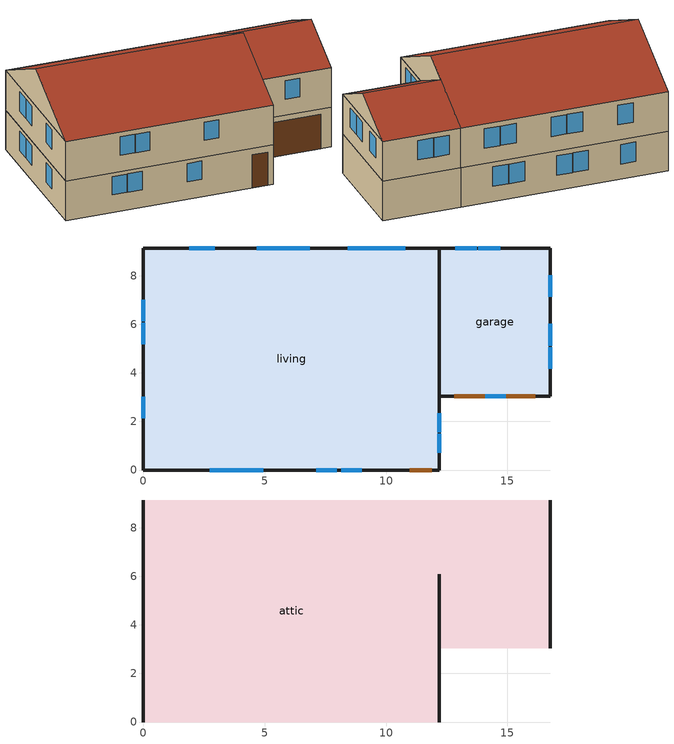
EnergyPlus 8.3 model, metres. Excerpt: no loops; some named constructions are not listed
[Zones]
garage
 floor ground (GrndUninsUnfinGrgFloor): 16.76,9.14 16.76,3.05 12.19,3.05 12.19,9.14 z0
 wall outside (ExtUninsUnfinWall): 16.76,3.05 16.76,9.14 12.19,9.14 12.19,3.05 16.76,3.05 z0:2.44
 door (GarageDoors): 12.8,3.05 16.15,3.05 z0:2.13
living
 floor to garage (UnfinInsFinFloor): 16.76,9.14 16.76,3.05 12.19,3.05 12.19,9.14 z2.44
 floor adiabatic (FinUninsFinFloor): 12.19,9.14 12.19,0 0,0 0,9.14 z2.44
 floor ground (Slab): 12.19,9.14 12.19,0 0,0 0,9.14 z0
 wall outside (ExtInsFinWall): 12.19,9.14 0,9.14 0,0 12.19,0 12.19,3.05 16.76,3.05 16.76,9.14 12.19,9.14 z2.44:4.88; 0,9.14 0,0 12.19,0 12.19,3.05 12.19,9.14 0,9.14 z0:2.44
 window (Sub Surface 26-Glass): 10.79,9.14 9.88,9.14 z3.38:4.57
 window (Sub Surface 27-Glass): 9.82,9.14 8.93,9.14 z3.38:4.57
 window (Sub Surface 28-Glass): 6.86,9.14 5.97,9.14 z3.38:4.57
 window (Sub Surface 29-Glass): 5.91,9.14 5.01,9.14 z3.38:4.57
 window (Sub Surface 30-Glass): 2.95,9.14 2.06,9.14 z3.38:4.57
 window (Sub Surface 14-Glass): 0,7.02 0,6.13 z0.93:2.13
 window (Sub Surface 15-Glass): 0,6.07 0,5.19 z0.93:2.13
 window (Sub Surface 16-Glass): 0,3.01 0,2.13 z0.93:2.13
 window (Sub Surface 21-Glass): 16.76,4.16 16.76,5.06 z3.37:4.57
 window (Sub Surface 22-Glass): 16.76,5.12 16.76,6.02 z3.37:4.57
 window (Sub Surface 23-Glass): 16.76,7.13 16.76,8.03 z3.37:4.57
 window (Sub Surface 24-Glass): 14.7,9.14 13.81,9.14 z3.38:4.57
 window (Sub Surface 25-Glass): 13.75,9.14 12.85,9.14 z3.38:4.57
 window (Sub Surface 9-Glass): 14.08,3.05 14.93,3.05 z3.44:4.57
 window (Sub Surface 32-Glass): 2.79,9.14 1.89,9.14 z0.93:2.13
 window (Sub Surface 33-Glass): 5.58,9.14 4.68,9.14 z0.93:2.13
 window (Sub Surface 34-Glass): 6.55,9.14 5.64,9.14 z0.93:2.13
 window (Sub Surface 35-Glass): 9.34,9.14 8.43,9.14 z0.93:2.13
 window (Sub Surface 36-Glass): 10.3,9.14 9.4,9.14 z0.93:2.13
 window (Sub Surface 10-Glass): 12.19,0.71 12.19,1.49 z3.53:4.57
 window (Sub Surface 18-Glass): 12.19,1.55 12.19,2.33 z3.53:4.57
 window (Sub Surface 19-Glass): 12.19,0.71 12.19,1.49 z1.1:2.13
 window (Sub Surface 20-Glass): 12.19,1.55 12.19,2.33 z1.1:2.13
 window (Sub Surface 3-Glass): 2.74,0 3.59,0 z1.08:2.21
 window (Sub Surface 4-Glass): 3.65,0 4.5,0 z1.08:2.21
 window (Sub Surface 5-Glass): 7.13,0 7.98,0 z1.08:2.21
 window (Sub Surface 11-Glass): 0,7.02 0,6.13 z3.37:4.57
 window (Sub Surface 12-Glass): 0,6.07 0,5.19 z3.37:4.57
 window (Sub Surface 13-Glass): 0,3.01 0,2.13 z3.37:4.57
 window (Sub Surface 6-Glass): 3.2,0 4.04,0 z3.44:4.57
 window (Sub Surface 7-Glass): 4.1,0 4.95,0 z3.44:4.57
 window (Sub Surface 8-Glass): 8.15,0 9,0 z3.44:4.57
 door (LivingDoors): 10.97,0 11.89,0 z0:2.03
 ceiling adiabatic (RevFinUninsFinFloor): 12.19,0 12.19,9.14 0,9.14 0,0 z2.44
attic
 floor to living (FinInsUnfinUAFloor): 12.19,9.14 12.19,0 0,0 0,9.14 z4.88; 16.76,9.14 16.76,3.05 12.19,3.05 12.19,9.14 z4.88
 wall outside (ExtUninsUnfinWall): 12.19,4.57,7.16 12.19,0,4.88 12.19,3.05,4.88 12.19,6.1,6.4; 0,4.57,7.16 0,9.14,4.88 0,0,4.88; 16.76,6.1,6.4 16.76,3.05,4.88 16.76,9.14,4.88
 roof outside (UnfinInsExtRoof): 12.19,4.57,7.16 12.19,9.14,4.88 0,9.14,4.88 0,4.57,7.16; 0,4.57,7.16 0,0,4.88 12.19,0,4.88 12.19,4.57,7.16; 16.76,6.1,6.4 16.76,9.14,4.88 12.19,9.14,4.88 12.19,6.1,6.4; 12.19,6.1,6.4 12.19,3.05,4.88 16.76,3.05,4.88 16.76,6.1,6.4
[SizingPeriod:DesignDay] Month=12; Day of Month=21; Day Type=WinterDesignDay; Daily Dry-Bulb Temperature Range {deltaC}=0; Dry-Bulb Temperature Range Modifier Type=DefaultMultipliers; Barometric Pressure {Pa}=81198; Wind Direction {deg}=340; Rain Indicator=No; Snow Indicator=No; Daylight Saving Time Indicator=No; Solar Model Indicator=ASHRAEClearSky; Sky Clearness=0
Name | Maximum Dry-Bulb Temperature {C} | Humidity Condition Type | Wetbulb or DewPoint at Maximum Dry-Bulb {C} | Wind Speed {m/s}
Denver Centennial  Golden   N Ann Htg 99.6% Condns DB | -18.8 | Wetbulb | -18.8 | 3
Denver Centennial  Golden   N Ann Htg Wind 99.6% Condns WS=>MCDB | 3.9 | Wetbulb | 3.9 | 12.2
Denver Centennial  Golden   N Ann Hum_n 99.6% Condns DP=>MCDB | -10.9 | Dewpoint | -21.6 | 3
[Material] Roughness=Rough; Thermal Absorptance=0.9
Name | Thickness {m} | Conductivity {W/m-K} | Density {kg/m3} | Specific Heat {J/kg-K} | Solar Absorptance | Visible Absorptance
AddforCTFCalc; Plywood-3_4in 1 | 0.01905 | 0.11544 | 512.591 | 1214.172 | 0.7 | 0.7
CarpetBareLayer | 0.0127 | 0.0433377 | 54.4628 | 1339.776 | 0.9 | 0.7
FloorMass | 0.015875 | 0.11544 | 544.628 | 1214.172 | 0.6 | 0.7
GypsumBoard-Ceiling | 0.0127 | 0.160266 | 800.923 | 837.36 | 0.3 | 0.1
IntFloorIns | 0.1397 | 1.90462 | 106.355 | 1151.63 | 0.7 | 0.7
[Construction]
RevFinInsUnfinUAFloor: AddforCTFCalc, GypsumBoard-Ceiling
RevUnfinInsFinFloor: CarpetBareLayer, FloorMass, Plywood-3_4in 1, IntFloorIns
[EnergyManagementSystem:OutputVariable]
Zone Natural Ventilation Flow Rate: EMS Variable=NatVentFlow; Type of Data in Variable=Averaged; Update Frequency=ZoneTimestep; EMS Program or Subroutine=NaturalVentilationProgram; Units=m3/s
[EnergyManagementSystem:ProgramCallingManager]
AirflowCalculator: BeginTimestepBeforePredictor; InfiltrationProgram; NaturalVentilationProgram; LocalWindSpeedProgram
[Schedule:Day:Interval]
HW Temp Default: No, 24:00, 43.3333
LightingSummer 2; LightingSummer 3; LightingWeekend6 1: No, 01:00, 0.185156, 02:00, 0.111094, 03:00, 0.0740623, 04:00, 0.0740623, 05:00, 0.0740623, 06:00, 0.0760949, 07:00, 0.103219, 08:00, 0.158378, 09:00, 0.117667, 10:00, 0.068442, 11:00, 0.0588242, 12:00, 0.0584363, 13:00, 0.0584342, 14:00, 0.0584523, 15:00, 0.0586041, 16:00, 0.0596043, 17:00, 0.0646543, 18:00, 0.0840856, 19:00, 0.140565, 20:00, 0.262649, 21:00, 0.452809, 22:00, 0.639682, 23:00, 0.536822, 24:00, 0.37289
LightingWeekday10 1; LightingWeekend10 1: No, 01:00, 0.185156, 02:00, 0.111094, 03:00, 0.0740623, 04:00, 0.0740623, 05:00, 0.0740623, 06:00, 0.0806284, 07:00, 0.168249, 08:00, 0.346433, 09:00, 0.310418, 10:00, 0.151403, 11:00, 0.120334, 12:00, 0.119081, 13:00, 0.119085, 14:00, 0.119305, 15:00, 0.121094, 16:00, 0.131583, 17:00, 0.174606, 18:00, 0.296095, 19:00, 0.524491, 20:00, 0.78632, 21:00, 0.832259, 22:00, 0.711434, 23:00, 0.536822, 24:00, 0.37289
LightingWeekday11 1; LightingWeekend11 1: No, 01:00, 0.185156, 02:00, 0.111094, 03:00, 0.0740623, 04:00, 0.0740623, 05:00, 0.0740623, 06:00, 0.0790735, 07:00, 0.145944, 08:00, 0.281932, 09:00, 0.271726, 10:00, 0.150368, 11:00, 0.126657, 12:00, 0.125701, 13:00, 0.126104, 14:00, 0.130161, 15:00, 0.15155, 16:00, 0.230136, 17:00, 0.420314, 18:00, 0.706329, 19:00, 0.925361, 20:00, 0.897521, 21:00, 0.832259, 22:00, 0.711434, 23:00, 0.536822, 24:00, 0.37289
LightingWeekday12 1; LightingWeekend12 1: No, 01:00, 0.185156, 02:00, 0.111094, 03:00, 0.0740623, 04:00, 0.0740623, 05:00, 0.0740623, 06:00, 0.0807328, 07:00, 0.169747, 08:00, 0.350764, 09:00, 0.347061, 10:00, 0.185518, 11:00, 0.153955, 12:00, 0.152682, 13:00, 0.153041, 14:00, 0.157066, 15:00, 0.18004, 16:00, 0.268197, 17:00, 0.48342, 18:00, 0.795224, 19:00, 1, 20:00, 0.913581, 21:00, 0.832259, 22:00, 0.711434, 23:00, 0.536822, 24:00, 0.37289
LightingWeekday2 1; LightingWeekend2 1: No, 01:00, 0.185156, 02:00, 0.111094, 03:00, 0.0740623, 04:00, 0.0740623, 05:00, 0.0740623, 06:00, 0.0797968, 07:00, 0.15632, 08:00, 0.311936, 09:00, 0.278424, 10:00, 0.139549, 11:00, 0.112415, 12:00, 0.11132, 13:00, 0.111374, 14:00, 0.112192, 15:00, 0.11807, 16:00, 0.147469, 17:00, 0.246348, 18:00, 0.463552, 19:00, 0.753274, 20:00, 0.928954, 21:00, 0.854004, 22:00, 0.711434, 23:00, 0.536822, 24:00, 0.37289
LightingWeekday3 1; LightingWeekend3 1: No, 01:00, 0.185156, 02:00, 0.111094, 03:00, 0.0740623, 04:00, 0.0740623, 05:00, 0.0740623, 06:00, 0.0776289, 07:00, 0.125223, 08:00, 0.22201, 09:00, 0.179119, 10:00, 0.0927444, 11:00, 0.0758683, 12:00, 0.0751875, 13:00, 0.0752131, 14:00, 0.0756206, 15:00, 0.0786331, 16:00, 0.0946594, 17:00, 0.154108, 18:00, 0.304912, 19:00, 0.555638, 20:00, 0.797325, 21:00, 0.832259, 22:00, 0.680986, 23:00, 0.536822, 24:00, 0.37289
LightingWeekday4 1; LightingWeekend4 1: No, 01:00, 0.185156, 02:00, 0.111094, 03:00, 0.0740623, 04:00, 0.0740623, 05:00, 0.0740623, 06:00, 0.0781291, 07:00, 0.132398, 08:00, 0.242758, 09:00, 0.192114, 10:00, 0.0936262, 11:00, 0.0743832, 12:00, 0.073607, 13:00, 0.0736017, 14:00, 0.0736253, 15:00, 0.0738632, 16:00, 0.0756396, 17:00, 0.0852648, 18:00, 0.122824, 19:00, 0.226898, 20:00, 0.42601, 21:00, 0.671722, 22:00, 0.711434, 23:00, 0.536822, 24:00, 0.37289
LightingWeekday5 1; LightingWeekend5 1: No, 01:00, 0.185156, 02:00, 0.111094, 03:00, 0.0740623, 04:00, 0.0740623, 05:00, 0.0740623, 06:00, 0.0765689, 07:00, 0.110018, 08:00, 0.17804, 09:00, 0.133789, 10:00, 0.0730849, 11:00, 0.0612243, 12:00, 0.0607459, 13:00, 0.0607428, 14:00, 0.0607596, 15:00, 0.0609181, 16:00, 0.0620601, 17:00, 0.0682017, 18:00, 0.092704, 19:00, 0.164462, 20:00, 0.315713, 21:00, 0.535628, 22:00, 0.683558, 23:00, 0.536822, 24:00, 0.37289
LightingWeekday7 1; LightingWeekend7 1: No, 01:00, 0.185156, 02:00, 0.111094, 03:00, 0.0740623, 04:00, 0.0740623, 05:00, 0.0740623, 06:00, 0.0765045, 07:00, 0.109094, 08:00, 0.175368, 09:00, 0.131584, 10:00, 0.0724402, 11:00, 0.0608844, 12:00, 0.0604183, 13:00, 0.0604156, 14:00, 0.0604342, 15:00, 0.0605899, 16:00, 0.0616124, 17:00, 0.0667575, 18:00, 0.0864864, 19:00, 0.143624, 20:00, 0.266652, 21:00, 0.457431, 22:00, 0.641874, 23:00, 0.536822, 24:00, 0.37289
LightingWeekday8 1; LightingWeekend8 1: No, 01:00, 0.185156, 02:00, 0.111094, 03:00, 0.0740623, 04:00, 0.0740623, 05:00, 0.0740623, 06:00, 0.0775615, 07:00, 0.124256, 08:00, 0.219213, 09:00, 0.170679, 10:00, 0.0859379, 11:00, 0.0693808, 12:00, 0.0687129, 13:00, 0.0687086, 14:00, 0.0687309, 15:00, 0.0689345, 16:00, 0.0703516, 17:00, 0.0777088, 18:00, 0.106019, 19:00, 0.185848, 20:00, 0.347307, 21:00, 0.570735, 22:00, 0.697656, 23:00, 0.536822, 24:00, 0.37289
LightingWeekday9 1; LightingWeekend9 1: No, 01:00, 0.185156, 02:00, 0.111094, 03:00, 0.0740623, 04:00, 0.0740623, 05:00, 0.0740623, 06:00, 0.0789442, 07:00, 0.144091, 08:00, 0.276572, 09:00, 0.229704, 10:00, 0.111475, 11:00, 0.0883753, 12:00, 0.0874435, 13:00, 0.0874396, 14:00, 0.087502, 15:00, 0.0880555, 16:00, 0.091692, 17:00, 0.108987, 18:00, 0.167947, 19:00, 0.309426, 20:00, 0.539289, 21:00, 0.766508, 22:00, 0.711434, 23:00, 0.536822, 24:00, 0.37289
LightingWeekend1 1; LightingWinter 2; LightingWinter 3: No, 01:00, 0.185156, 02:00, 0.111094, 03:00, 0.0740623, 04:00, 0.0740623, 05:00, 0.0740623, 06:00, 0.0812229, 07:00, 0.176777, 08:00, 0.371094, 09:00, 0.35417, 10:00, 0.180758, 11:00, 0.146876, 12:00, 0.14551, 13:00, 0.145643, 14:00, 0.147465, 15:00, 0.159722, 16:00, 0.215175, 17:00, 0.376947, 18:00, 0.667102, 19:00, 0.943338, 20:00, 0.973952, 21:00, 0.832259, 22:00, 0.711434, 23:00, 0.536822, 24:00, 0.37289
Schedule Day 101: No, 01:00, 0.0930221, 02:00, 0.0422828, 03:00, 0.0253697, 04:00, 0.0422828, 05:00, 0.118392, 06:00, 0.439741, 07:00, 0.997873, 08:00, 0.989417, 09:00, 0.803372, 10:00, 0.625785, 11:00, 0.507393, 12:00, 0.397458, 13:00, 0.287523, 14:00, 0.24524, 15:00, 0.21987, 16:00, 0.211414, 17:00, 0.253697, 18:00, 0.329806, 19:00, 0.355175, 20:00, 0.355175, 21:00, 0.355175, 22:00, 0.346719, 23:00, 0.24524, 24:00, 0.177588
Schedule Day 116: No, 01:00, 0.0767552, 02:00, 0.0383776, 03:00, 0.0383776, 04:00, 0.0383776, 05:00, 0.0767552, 06:00, 0.182293, 07:00, 0.441342, 08:00, 0.556475, 09:00, 0.63323, 10:00, 0.556475, 11:00, 0.441342, 12:00, 0.335804, 13:00, 0.297426, 14:00, 0.220671, 15:00, 0.220671, 16:00, 0.220671, 17:00, 0.374181, 18:00, 0.441342, 19:00, 0.738768, 20:00, 0.959439, 21:00, 0.959439, 22:00, 0.738768, 23:00, 0.63323, 24:00, 0.374181
Schedule Day 118: No, 01:00, 0.0764172, 02:00, 0.0382086, 03:00, 0.0382086, 04:00, 0.0382086, 05:00, 0.0764172, 06:00, 0.181491, 07:00, 0.439399, 08:00, 0.554025, 09:00, 0.630442, 10:00, 0.554025, 11:00, 0.439399, 12:00, 0.334325, 13:00, 0.296117, 14:00, 0.219699, 15:00, 0.219699, 16:00, 0.219699, 17:00, 0.372534, 18:00, 0.439399, 19:00, 0.735515, 20:00, 0.955215, 21:00, 0.955215, 22:00, 0.735515, 23:00, 0.630442, 24:00, 0.372534
Schedule Day 120: No, 01:00, 0.076679, 02:00, 0.0383395, 03:00, 0.0383395, 04:00, 0.0383395, 05:00, 0.076679, 06:00, 0.182113, 07:00, 0.440904, 08:00, 0.555923, 09:00, 0.632602, 10:00, 0.555923, 11:00, 0.440904, 12:00, 0.335471, 13:00, 0.297131, 14:00, 0.220452, 15:00, 0.220452, 16:00, 0.220452, 17:00, 0.37381, 18:00, 0.440904, 19:00, 0.738035, 20:00, 0.958488, 21:00, 0.958488, 22:00, 0.738035, 23:00, 0.632602, 24:00, 0.37381
Schedule Day 122: No, 01:00, 0.0774212, 02:00, 0.0387106, 03:00, 0.0387106, 04:00, 0.0387106, 05:00, 0.0774212, 06:00, 0.183875, 07:00, 0.445172, 08:00, 0.561304, 09:00, 0.638725, 10:00, 0.561304, 11:00, 0.445172, 12:00, 0.338718, 13:00, 0.300007, 14:00, 0.222586, 15:00, 0.222586, 16:00, 0.222586, 17:00, 0.377429, 18:00, 0.445172, 19:00, 0.745179, 20:00, 0.967766, 21:00, 0.967766, 22:00, 0.745179, 23:00, 0.638725, 24:00, 0.377429
Schedule Day 124: No, 01:00, 0.0783499, 02:00, 0.0391749, 03:00, 0.0391749, 04:00, 0.0391749, 05:00, 0.0783499, 06:00, 0.186081, 07:00, 0.450512, 08:00, 0.568037, 09:00, 0.646387, 10:00, 0.568037, 11:00, 0.450512, 12:00, 0.342781, 13:00, 0.303606, 14:00, 0.225256, 15:00, 0.225256, 16:00, 0.225256, 17:00, 0.381956, 18:00, 0.450512, 19:00, 0.754118, 20:00, 0.979374, 21:00, 0.979374, 22:00, 0.754118, 23:00, 0.646387, 24:00, 0.381956
Schedule Day 126: No, 01:00, 0.0791866, 02:00, 0.0395933, 03:00, 0.0395933, 04:00, 0.0395933, 05:00, 0.0791866, 06:00, 0.188068, 07:00, 0.455323, 08:00, 0.574103, 09:00, 0.65329, 10:00, 0.574103, 11:00, 0.455323, 12:00, 0.346442, 13:00, 0.306848, 14:00, 0.227662, 15:00, 0.227662, 16:00, 0.227662, 17:00, 0.386035, 18:00, 0.455323, 19:00, 0.762171, 20:00, 0.989833, 21:00, 0.989833, 22:00, 0.762171, 23:00, 0.65329, 24:00, 0.386035
Schedule Day 127; Schedule Day 152; Schedule Day 177; Schedule Day 217; Schedule Day 218; Schedule Day 77: No, 24:00, 0
Schedule Day 129: No, 01:00, 0.0780592, 02:00, 0.0390296, 03:00, 0.0390296, 04:00, 0.0390296, 05:00, 0.0780592, 06:00, 0.185391, 07:00, 0.44884, 08:00, 0.565929, 09:00, 0.643989, 10:00, 0.565929, 11:00, 0.44884, 12:00, 0.341509, 13:00, 0.302479, 14:00, 0.22442, 15:00, 0.22442, 16:00, 0.22442, 17:00, 0.380539, 18:00, 0.44884, 19:00, 0.75132, 20:00, 0.97574, 21:00, 0.97574, 22:00, 0.75132, 23:00, 0.643989, 24:00, 0.380539
Schedule Day 131: No, 01:00, 0.0751625, 02:00, 0.0375813, 03:00, 0.0375813, 04:00, 0.0375813, 05:00, 0.0751625, 06:00, 0.178511, 07:00, 0.432185, 08:00, 0.544928, 09:00, 0.620091, 10:00, 0.544928, 11:00, 0.432185, 12:00, 0.328836, 13:00, 0.291255, 14:00, 0.216092, 15:00, 0.216092, 16:00, 0.216092, 17:00, 0.366417, 18:00, 0.432185, 19:00, 0.723439, 20:00, 0.939532, 21:00, 0.939532, 22:00, 0.723439, 23:00, 0.620091, 24:00, 0.366417
Schedule Day 133: No, 01:00, 0.0719159, 02:00, 0.035958, 03:00, 0.035958, 04:00, 0.035958, 05:00, 0.0719159, 06:00, 0.1708, 07:00, 0.413517, 08:00, 0.521391, 09:00, 0.593307, 10:00, 0.521391, 11:00, 0.413517, 12:00, 0.314632, 13:00, 0.278674, 14:00, 0.206758, 15:00, 0.206758, 16:00, 0.206758, 17:00, 0.35059, 18:00, 0.413517, 19:00, 0.692191, 20:00, 0.898949, 21:00, 0.898949, 22:00, 0.692191, 23:00, 0.593307, 24:00, 0.35059
Schedule Day 135: No, 01:00, 0.0691894, 02:00, 0.0345947, 03:00, 0.0345947, 04:00, 0.0345947, 05:00, 0.0691894, 06:00, 0.164325, 07:00, 0.397839, 08:00, 0.501623, 09:00, 0.570813, 10:00, 0.501623, 11:00, 0.397839, 12:00, 0.302704, 13:00, 0.268109, 14:00, 0.19892, 15:00, 0.19892, 16:00, 0.19892, 17:00, 0.337298, 18:00, 0.397839, 19:00, 0.665948, 20:00, 0.864868, 21:00, 0.864868, 22:00, 0.665948, 23:00, 0.570813, 24:00, 0.337298
Schedule Day 137: No, 01:00, 0.0677135, 02:00, 0.0338567, 03:00, 0.0338567, 04:00, 0.0338567, 05:00, 0.0677135, 06:00, 0.160819, 07:00, 0.389352, 08:00, 0.490923, 09:00, 0.558636, 10:00, 0.490923, 11:00, 0.389352, 12:00, 0.296246, 13:00, 0.26239, 14:00, 0.194676, 15:00, 0.194676, 16:00, 0.194676, 17:00, 0.330103, 18:00, 0.389352, 19:00, 0.651742, 20:00, 0.846418, 21:00, 0.846418, 22:00, 0.651742, 23:00, 0.558636, 24:00, 0.330103
Schedule Day 139: No, 01:00, 0.0678836, 02:00, 0.0339418, 03:00, 0.0339418, 04:00, 0.0339418, 05:00, 0.0678836, 06:00, 0.161224, 07:00, 0.390331, 08:00, 0.492156, 09:00, 0.56004, 10:00, 0.492156, 11:00, 0.390331, 12:00, 0.296991, 13:00, 0.263049, 14:00, 0.195165, 15:00, 0.195165, 16:00, 0.195165, 17:00, 0.330933, 18:00, 0.390331, 19:00, 0.65338, 20:00, 0.848545, 21:00, 0.848545, 22:00, 0.65338, 23:00, 0.56004, 24:00, 0.330933
Schedule Day 141: No, 01:00, 0.0696543, 02:00, 0.0348271, 03:00, 0.0348271, 04:00, 0.0348271, 05:00, 0.0696543, 06:00, 0.165429, 07:00, 0.400512, 08:00, 0.504993, 09:00, 0.574648, 10:00, 0.504993, 11:00, 0.400512, 12:00, 0.304737, 13:00, 0.26991, 14:00, 0.200256, 15:00, 0.200256, 16:00, 0.200256, 17:00, 0.339564, 18:00, 0.400512, 19:00, 0.670422, 20:00, 0.870678, 21:00, 0.870678, 22:00, 0.670422, 23:00, 0.574648, 24:00, 0.339564
Schedule Day 143: No, 01:00, 0.0725509, 02:00, 0.0362755, 03:00, 0.0362755, 04:00, 0.0362755, 05:00, 0.0725509, 06:00, 0.172308, 07:00, 0.417168, 08:00, 0.525994, 09:00, 0.598545, 10:00, 0.525994, 11:00, 0.417168, 12:00, 0.31741, 13:00, 0.281135, 14:00, 0.208584, 15:00, 0.208584, 16:00, 0.208584, 17:00, 0.353686, 18:00, 0.417168, 19:00, 0.698303, 20:00, 0.906887, 21:00, 0.906887, 22:00, 0.698303, 23:00, 0.598545, 24:00, 0.353686
Schedule Day 145: No, 01:00, 0.0757975, 02:00, 0.0378988, 03:00, 0.0378988, 04:00, 0.0378988, 05:00, 0.0757975, 06:00, 0.180019, 07:00, 0.435836, 08:00, 0.549532, 09:00, 0.62533, 10:00, 0.549532, 11:00, 0.435836, 12:00, 0.331614, 13:00, 0.293715, 14:00, 0.217918, 15:00, 0.217918, 16:00, 0.217918, 17:00, 0.369513, 18:00, 0.435836, 19:00, 0.729551, 20:00, 0.947469, 21:00, 0.947469, 22:00, 0.729551, 23:00, 0.62533, 24:00, 0.369513
Schedule Day 147: No, 01:00, 0.0785241, 02:00, 0.039262, 03:00, 0.039262, 04:00, 0.039262, 05:00, 0.0785241, 06:00, 0.186495, 07:00, 0.451513, 08:00, 0.569299, 09:00, 0.647824, 10:00, 0.569299, 11:00, 0.451513, 12:00, 0.343543, 13:00, 0.304281, 14:00, 0.225757, 15:00, 0.225757, 16:00, 0.225757, 17:00, 0.382805, 18:00, 0.451513, 19:00, 0.755794, 20:00, 0.981551, 21:00, 0.981551, 22:00, 0.755794, 23:00, 0.647824, 24:00, 0.382805
Schedule Day 149: No, 01:00, 0.08, 02:00, 0.04, 03:00, 0.04, 04:00, 0.04, 05:00, 0.08, 06:00, 0.19, 07:00, 0.46, 08:00, 0.58, 09:00, 0.66, 10:00, 0.58, 11:00, 0.46, 12:00, 0.35, 13:00, 0.31, 14:00, 0.23, 15:00, 0.23, 16:00, 0.23, 17:00, 0.39, 18:00, 0.46, 19:00, 0.77, 20:00, 1, 21:00, 1, 22:00, 0.77, 23:00, 0.66, 24:00, 0.39
Schedule Day 151: No, 01:00, 0.0798299, 02:00, 0.0399149, 03:00, 0.0399149, 04:00, 0.0399149, 05:00, 0.0798299, 06:00, 0.189596, 07:00, 0.459022, 08:00, 0.578766, 09:00, 0.658596, 10:00, 0.578766, 11:00, 0.459022, 12:00, 0.349256, 13:00, 0.309341, 14:00, 0.229511, 15:00, 0.229511, 16:00, 0.229511, 17:00, 0.389171, 18:00, 0.459022, 19:00, 0.768362, 20:00, 0.997873, 21:00, 0.997873, 22:00, 0.768362, 23:00, 0.658596, 24:00, 0.389171
Schedule Day 154: No, 01:00, 0.18637, 02:00, 0.0931849, 03:00, 0.0665607, 04:00, 0.0665607, 05:00, 0.0931849, 06:00, 0.239618, 07:00, 0.55911, 08:00, 0.825352, 09:00, 0.878601, 10:00, 0.825352, 11:00, 0.718855, 12:00, 0.665607, 13:00, 0.652294, 14:00, 0.599046, 15:00, 0.545797, 16:00, 0.572422, 17:00, 0.638982, 18:00, 0.865289, 19:00, 0.99841, 20:00, 0.918537, 21:00, 0.758792, 22:00, 0.638982, 23:00, 0.532485, 24:00, 0.359428
Schedule Day 156: No, 01:00, 0.186667, 02:00, 0.0933333, 03:00, 0.0666667, 04:00, 0.0666667, 05:00, 0.0933333, 06:00, 0.24, 07:00, 0.56, 08:00, 0.826667, 09:00, 0.88, 10:00, 0.826667, 11:00, 0.72, 12:00, 0.666667, 13:00, 0.653333, 14:00, 0.6, 15:00, 0.546667, 16:00, 0.573333, 17:00, 0.64, 18:00, 0.866667, 19:00, 1, 20:00, 0.92, 21:00, 0.76, 22:00, 0.64, 23:00, 0.533333, 24:00, 0.36
Schedule Day 158: No, 01:00, 0.186347, 02:00, 0.0931733, 03:00, 0.0665523, 04:00, 0.0665523, 05:00, 0.0931733, 06:00, 0.239588, 07:00, 0.55904, 08:00, 0.825249, 09:00, 0.878491, 10:00, 0.825249, 11:00, 0.718765, 12:00, 0.665523, 13:00, 0.652213, 14:00, 0.598971, 15:00, 0.545729, 16:00, 0.57235, 17:00, 0.638903, 18:00, 0.865181, 19:00, 0.998285, 20:00, 0.918422, 21:00, 0.758697, 22:00, 0.638903, 23:00, 0.532419, 24:00, 0.359383
Schedule Day 160: No, 01:00, 0.185439, 02:00, 0.0927196, 03:00, 0.0662283, 04:00, 0.0662283, 05:00, 0.0927196, 06:00, 0.238422, 07:00, 0.556318, 08:00, 0.821231, 09:00, 0.874214, 10:00, 0.821231, 11:00, 0.715266, 12:00, 0.662283, 13:00, 0.649037, 14:00, 0.596055, 15:00, 0.543072, 16:00, 0.569563, 17:00, 0.635792, 18:00, 0.860968, 19:00, 0.993425, 20:00, 0.913951, 21:00, 0.755003, 22:00, 0.635792, 23:00, 0.529826, 24:00, 0.357633
Schedule Day 162: No, 01:00, 0.184059, 02:00, 0.0920296, 03:00, 0.0657354, 04:00, 0.0657354, 05:00, 0.0920296, 06:00, 0.236648, 07:00, 0.552178, 08:00, 0.81512, 09:00, 0.867708, 10:00, 0.81512, 11:00, 0.709943, 12:00, 0.657354, 13:00, 0.644207, 14:00, 0.591619, 15:00, 0.539031, 16:00, 0.565325, 17:00, 0.63106, 18:00, 0.854561, 19:00, 0.986032, 20:00, 0.907149, 21:00, 0.749384, 22:00, 0.63106, 23:00, 0.525884, 24:00, 0.354971
Schedule Day 164: No, 01:00, 0.182473, 02:00, 0.0912364, 03:00, 0.0651688, 04:00, 0.0651688, 05:00, 0.0912364, 06:00, 0.234608, 07:00, 0.547418, 08:00, 0.808093, 09:00, 0.860229, 10:00, 0.808093, 11:00, 0.703823, 12:00, 0.651688, 13:00, 0.638655, 14:00, 0.586519, 15:00, 0.534384, 16:00, 0.560452, 17:00, 0.625621, 18:00, 0.847195, 19:00, 0.977532, 20:00, 0.89933, 21:00, 0.742925, 22:00, 0.625621, 23:00, 0.521351, 24:00, 0.351912
Schedule Day 166: No, 01:00, 0.181134, 02:00, 0.0905669, 03:00, 0.0646907, 04:00, 0.0646907, 05:00, 0.0905669, 06:00, 0.232886, 07:00, 0.543402, 08:00, 0.802164, 09:00, 0.853917, 10:00, 0.802164, 11:00, 0.698659, 12:00, 0.646907, 13:00, 0.633969, 14:00, 0.582216, 15:00, 0.530463, 16:00, 0.55634, 17:00, 0.62103, 18:00, 0.840979, 19:00, 0.97036, 20:00, 0.892731, 21:00, 0.737474, 22:00, 0.62103, 23:00, 0.517525, 24:00, 0.34933
Schedule Day 168: No, 01:00, 0.180558, 02:00, 0.0902788, 03:00, 0.0644849, 04:00, 0.0644849, 05:00, 0.0902788, 06:00, 0.232145, 07:00, 0.541673, 08:00, 0.799612, 09:00, 0.8512, 10:00, 0.799612, 11:00, 0.696436, 12:00, 0.644849, 13:00, 0.631952, 14:00, 0.580364, 15:00, 0.528776, 16:00, 0.55457, 17:00, 0.619055, 18:00, 0.838303, 19:00, 0.967273, 20:00, 0.889891, 21:00, 0.735127, 22:00, 0.619055, 23:00, 0.515879, 24:00, 0.348218
Schedule Day 170: No, 01:00, 0.181004, 02:00, 0.090502, 03:00, 0.0646443, 04:00, 0.0646443, 05:00, 0.090502, 06:00, 0.232719, 07:00, 0.543012, 08:00, 0.801589, 09:00, 0.853305, 10:00, 0.801589, 11:00, 0.698158, 12:00, 0.646443, 13:00, 0.633514, 14:00, 0.581799, 15:00, 0.530083, 16:00, 0.555941, 17:00, 0.620585, 18:00, 0.840376, 19:00, 0.969664, 20:00, 0.892091, 21:00, 0.736945, 22:00, 0.620585, 23:00, 0.517154, 24:00, 0.349079
Schedule Day 172: No, 01:00, 0.18227, 02:00, 0.0911348, 03:00, 0.0650963, 04:00, 0.0650963, 05:00, 0.0911348, 06:00, 0.234347, 07:00, 0.546809, 08:00, 0.807194, 09:00, 0.859271, 10:00, 0.807194, 11:00, 0.70304, 12:00, 0.650963, 13:00, 0.637944, 14:00, 0.585867, 15:00, 0.53379, 16:00, 0.559828, 17:00, 0.624924, 18:00, 0.846252, 19:00, 0.976444, 20:00, 0.898329, 21:00, 0.742098, 22:00, 0.624924, 23:00, 0.52077, 24:00, 0.35152
Schedule Day 174: No, 01:00, 0.183853, 02:00, 0.0919265, 03:00, 0.0656618, 04:00, 0.0656618, 05:00, 0.0919265, 06:00, 0.236383, 07:00, 0.551559, 08:00, 0.814206, 09:00, 0.866736, 10:00, 0.814206, 11:00, 0.709148, 12:00, 0.656618, 13:00, 0.643486, 14:00, 0.590956, 15:00, 0.538427, 16:00, 0.564692, 17:00, 0.630353, 18:00, 0.853604, 19:00, 0.984927, 20:00, 0.906133, 21:00, 0.748545, 22:00, 0.630353, 23:00, 0.525294, 24:00, 0.354574
Schedule Day 176: No, 01:00, 0.18528, 02:00, 0.0926399, 03:00, 0.0661714, 04:00, 0.0661714, 05:00, 0.0926399, 06:00, 0.238217, 07:00, 0.555839, 08:00, 0.820525, 09:00, 0.873462, 10:00, 0.820525, 11:00, 0.714651, 12:00, 0.661714, 13:00, 0.648479, 14:00, 0.595542, 15:00, 0.542605, 16:00, 0.569074, 17:00, 0.635245, 18:00, 0.860228, 19:00, 0.99257, 20:00, 0.913165, 21:00, 0.754353, 22:00, 0.635245, 23:00, 0.529371, 24:00, 0.357325
Schedule Day 179: No, 01:00, 0.182138, 02:00, 0.0910691, 03:00, 0.0650493, 04:00, 0.0650493, 05:00, 0.0910691, 06:00, 0.234178, 07:00, 0.546415, 08:00, 0.806612, 09:00, 0.858651, 10:00, 0.806612, 11:00, 0.702533, 12:00, 0.650493, 13:00, 0.637484, 14:00, 0.585444, 15:00, 0.559424, 16:00, 0.533405, 17:00, 0.624474, 18:00, 0.845641, 19:00, 0.97574, 20:00, 0.897681, 21:00, 0.741563, 22:00, 0.624474, 23:00, 0.520395, 24:00, 0.351266
Schedule Day 181: No, 01:00, 0.175379, 02:00, 0.0876896, 03:00, 0.0626354, 04:00, 0.0626354, 05:00, 0.0876896, 06:00, 0.225488, 07:00, 0.526138, 08:00, 0.776679, 09:00, 0.826788, 10:00, 0.776679, 11:00, 0.676463, 12:00, 0.626354, 13:00, 0.613827, 14:00, 0.563719, 15:00, 0.538665, 16:00, 0.513611, 17:00, 0.6013, 18:00, 0.814261, 19:00, 0.939532, 20:00, 0.864369, 21:00, 0.714044, 22:00, 0.6013, 23:00, 0.501083, 24:00, 0.338231
Schedule Day 183: No, 01:00, 0.167804, 02:00, 0.0839019, 03:00, 0.05993, 04:00, 0.05993, 05:00, 0.0839019, 06:00, 0.215748, 07:00, 0.503412, 08:00, 0.743131, 09:00, 0.791075, 10:00, 0.743131, 11:00, 0.647244, 12:00, 0.5993, 13:00, 0.587314, 14:00, 0.53937, 15:00, 0.515398, 16:00, 0.491426, 17:00, 0.575328, 18:00, 0.779089, 19:00, 0.898949, 20:00, 0.827033, 21:00, 0.683202, 22:00, 0.575328, 23:00, 0.47944, 24:00, 0.323622
Schedule Day 185: No, 01:00, 0.161442, 02:00, 0.080721, 03:00, 0.0576578, 04:00, 0.0576578, 05:00, 0.080721, 06:00, 0.207568, 07:00, 0.484326, 08:00, 0.714957, 09:00, 0.761083, 10:00, 0.714957, 11:00, 0.622705, 12:00, 0.576578, 13:00, 0.565047, 14:00, 0.518921, 15:00, 0.495857, 16:00, 0.472794, 17:00, 0.553515, 18:00, 0.749552, 19:00, 0.864868, 20:00, 0.795678, 21:00, 0.657299, 22:00, 0.553515, 23:00, 0.461263, 24:00, 0.311352
Schedule Day 187: No, 01:00, 0.157998, 02:00, 0.078999, 03:00, 0.0564279, 04:00, 0.0564279, 05:00, 0.078999, 06:00, 0.20314, 07:00, 0.473994, 08:00, 0.699706, 09:00, 0.744848, 10:00, 0.699706, 11:00, 0.609421, 12:00, 0.564279, 13:00, 0.552993, 14:00, 0.507851, 15:00, 0.48528, 16:00, 0.462709, 17:00, 0.541708, 18:00, 0.733563, 19:00, 0.846418, 20:00, 0.778705, 21:00, 0.643278, 22:00, 0.541708, 23:00, 0.451423, 24:00, 0.304711
Schedule Day 189: No, 01:00, 0.158395, 02:00, 0.0791975, 03:00, 0.0565697, 04:00, 0.0565697, 05:00, 0.0791975, 06:00, 0.203651, 07:00, 0.475185, 08:00, 0.701464, 09:00, 0.74672, 10:00, 0.701464, 11:00, 0.610953, 12:00, 0.565697, 13:00, 0.554383, 14:00, 0.509127, 15:00, 0.486499, 16:00, 0.463871, 17:00, 0.543069, 18:00, 0.735406, 19:00, 0.848545, 20:00, 0.780662, 21:00, 0.644894, 22:00, 0.543069, 23:00, 0.452557, 24:00, 0.305476
Schedule Day 191: No, 01:00, 0.162527, 02:00, 0.0812633, 03:00, 0.0580452, 04:00, 0.0580452, 05:00, 0.0812633, 06:00, 0.208963, 07:00, 0.48758, 08:00, 0.719761, 09:00, 0.766197, 10:00, 0.719761, 11:00, 0.626888, 12:00, 0.580452, 13:00, 0.568843, 14:00, 0.522407, 15:00, 0.499189, 16:00, 0.475971, 17:00, 0.557234, 18:00, 0.754588, 19:00, 0.870678, 20:00, 0.801024, 21:00, 0.661715, 22:00, 0.557234, 23:00, 0.464362, 24:00, 0.313444
Schedule Day 193: No, 01:00, 0.169286, 02:00, 0.0846428, 03:00, 0.0604591, 04:00, 0.0604591, 05:00, 0.0846428, 06:00, 0.217653, 07:00, 0.507857, 08:00, 0.749693, 09:00, 0.79806, 10:00, 0.749693, 11:00, 0.652958, 12:00, 0.604591, 13:00, 0.592499, 14:00, 0.544132, 15:00, 0.519948, 16:00, 0.495765, 17:00, 0.580408, 18:00, 0.785969, 19:00, 0.906887, 20:00, 0.834336, 21:00, 0.689234, 22:00, 0.580408, 23:00, 0.483673, 24:00, 0.326479
Schedule Day 195: No, 01:00, 0.176861, 02:00, 0.0884304, 03:00, 0.0631646, 04:00, 0.0631646, 05:00, 0.0884304, 06:00, 0.227393, 07:00, 0.530583, 08:00, 0.783241, 09:00, 0.833773, 10:00, 0.783241, 11:00, 0.682178, 12:00, 0.631646, 13:00, 0.619013, 14:00, 0.568481, 15:00, 0.543216, 16:00, 0.51795, 17:00, 0.60638, 18:00, 0.82114, 19:00, 0.947469, 20:00, 0.871671, 21:00, 0.720076, 22:00, 0.60638, 23:00, 0.505317, 24:00, 0.341089
Schedule Day 197: No, 01:00, 0.183223, 02:00, 0.0916114, 03:00, 0.0654367, 04:00, 0.0654367, 05:00, 0.0916114, 06:00, 0.235572, 07:00, 0.549668, 08:00, 0.811415, 09:00, 0.863765, 10:00, 0.811415, 11:00, 0.706717, 12:00, 0.654367, 13:00, 0.64128, 14:00, 0.58893, 15:00, 0.562756, 16:00, 0.536581, 17:00, 0.628192, 18:00, 0.850677, 19:00, 0.981551, 20:00, 0.903027, 21:00, 0.745979, 22:00, 0.628192, 23:00, 0.523494, 24:00, 0.353358
Schedule Day 199: No, 01:00, 0.186667, 02:00, 0.0933333, 03:00, 0.0666667, 04:00, 0.0666667, 05:00, 0.0933333, 06:00, 0.24, 07:00, 0.56, 08:00, 0.826667, 09:00, 0.88, 10:00, 0.826667, 11:00, 0.72, 12:00, 0.666667, 13:00, 0.653333, 14:00, 0.6, 15:00, 0.573333, 16:00, 0.546667, 17:00, 0.64, 18:00, 0.866667, 19:00, 1, 20:00, 0.92, 21:00, 0.76, 22:00, 0.64, 23:00, 0.533333, 24:00, 0.36
Schedule Day 201: No, 01:00, 0.18627, 02:00, 0.0931348, 03:00, 0.0665249, 04:00, 0.0665249, 05:00, 0.0931348, 06:00, 0.23949, 07:00, 0.558809, 08:00, 0.824908, 09:00, 0.878128, 10:00, 0.824908, 11:00, 0.718469, 12:00, 0.665249, 13:00, 0.651944, 14:00, 0.598724, 15:00, 0.572114, 16:00, 0.545504, 17:00, 0.638639, 18:00, 0.864823, 19:00, 0.997873, 20:00, 0.918043, 21:00, 0.758384, 22:00, 0.638639, 23:00, 0.532199, 24:00, 0.359234
Schedule Day 79: No, 01:00, 0.0909588, 02:00, 0.0413449, 03:00, 0.024807, 04:00, 0.0413449, 05:00, 0.115766, 06:00, 0.429987, 07:00, 0.97574, 08:00, 0.967471, 09:00, 0.785554, 10:00, 0.611905, 11:00, 0.496139, 12:00, 0.388642, 13:00, 0.281145, 14:00, 0.239801, 15:00, 0.214994, 16:00, 0.206725, 17:00, 0.24807, 18:00, 0.32249, 19:00, 0.347297, 20:00, 0.347297, 21:00, 0.347297, 22:00, 0.339028, 23:00, 0.239801, 24:00, 0.173649
Schedule Day 81: No, 01:00, 0.0875835, 02:00, 0.0398107, 03:00, 0.0238864, 04:00, 0.0398107, 05:00, 0.11147, 06:00, 0.414031, 07:00, 0.939532, 08:00, 0.931569, 09:00, 0.756403, 10:00, 0.589198, 11:00, 0.477728, 12:00, 0.37422, 13:00, 0.270712, 14:00, 0.230902, 15:00, 0.207015, 16:00, 0.199053, 17:00, 0.238864, 18:00, 0.310523, 19:00, 0.33441, 20:00, 0.33441, 21:00, 0.33441, 22:00, 0.326447, 23:00, 0.230902, 24:00, 0.167205
Schedule Day 83: No, 01:00, 0.0838004, 02:00, 0.0380911, 03:00, 0.0228546, 04:00, 0.0380911, 05:00, 0.106655, 06:00, 0.396147, 07:00, 0.898949, 08:00, 0.891331, 09:00, 0.72373, 10:00, 0.563748, 11:00, 0.457093, 12:00, 0.358056, 13:00, 0.259019, 14:00, 0.220928, 15:00, 0.198074, 16:00, 0.190455, 17:00, 0.228546, 18:00, 0.29711, 19:00, 0.319965, 20:00, 0.319965, 21:00, 0.319965, 22:00, 0.312347, 23:00, 0.220928, 24:00, 0.159983
Schedule Day 85: No, 01:00, 0.0806232, 02:00, 0.0366469, 03:00, 0.0219882, 04:00, 0.0366469, 05:00, 0.102611, 06:00, 0.381128, 07:00, 0.864868, 08:00, 0.857538, 09:00, 0.696292, 10:00, 0.542375, 11:00, 0.439763, 12:00, 0.344481, 13:00, 0.249199, 14:00, 0.212552, 15:00, 0.190564, 16:00, 0.183235, 17:00, 0.219882, 18:00, 0.285846, 19:00, 0.307834, 20:00, 0.307834, 21:00, 0.307834, 22:00, 0.300505, 23:00, 0.212552, 24:00, 0.153917
Schedule Day 87: No, 01:00, 0.0789034, 02:00, 0.0358652, 03:00, 0.0215191, 04:00, 0.0358652, 05:00, 0.100423, 06:00, 0.372998, 07:00, 0.846418, 08:00, 0.839245, 09:00, 0.681438, 10:00, 0.530805, 11:00, 0.430382, 12:00, 0.337133, 13:00, 0.243883, 14:00, 0.208018, 15:00, 0.186499, 16:00, 0.179326, 17:00, 0.215191, 18:00, 0.279748, 19:00, 0.301268, 20:00, 0.301268, 21:00, 0.301268, 22:00, 0.294095, 23:00, 0.208018, 24:00, 0.150634
Schedule Day 89: No, 01:00, 0.0791017, 02:00, 0.0359553, 03:00, 0.0215732, 04:00, 0.0359553, 05:00, 0.100675, 06:00, 0.373935, 07:00, 0.848545, 08:00, 0.841354, 09:00, 0.683151, 10:00, 0.532138, 11:00, 0.431464, 12:00, 0.33798, 13:00, 0.244496, 14:00, 0.208541, 15:00, 0.186968, 16:00, 0.179777, 17:00, 0.215732, 18:00, 0.280451, 19:00, 0.302025, 20:00, 0.302025, 21:00, 0.302025, 22:00, 0.294833, 23:00, 0.208541, 24:00, 0.151012
Schedule Day 91: No, 01:00, 0.0811649, 02:00, 0.0368931, 03:00, 0.0221359, 04:00, 0.0368931, 05:00, 0.103301, 06:00, 0.383689, 07:00, 0.870678, 08:00, 0.8633, 09:00, 0.70097, 10:00, 0.546018, 11:00, 0.442718, 12:00, 0.346796, 13:00, 0.250873, 14:00, 0.21398, 15:00, 0.191844, 16:00, 0.184466, 17:00, 0.221359, 18:00, 0.287767, 19:00, 0.309902, 20:00, 0.309902, 21:00, 0.309902, 22:00, 0.302524, 23:00, 0.21398, 24:00, 0.154951
Schedule Day 93: No, 01:00, 0.0845403, 02:00, 0.0384274, 03:00, 0.0230564, 04:00, 0.0384274, 05:00, 0.107597, 06:00, 0.399645, 07:00, 0.906887, 08:00, 0.899201, 09:00, 0.730121, 10:00, 0.568726, 11:00, 0.461129, 12:00, 0.361218, 13:00, 0.261306, 14:00, 0.222879, 15:00, 0.199823, 16:00, 0.192137, 17:00, 0.230564, 18:00, 0.299734, 19:00, 0.32279, 20:00, 0.32279, 21:00, 0.32279, 22:00, 0.315105, 23:00, 0.222879, 24:00, 0.161395
Schedule Day 95: No, 01:00, 0.0883234, 02:00, 0.040147, 03:00, 0.0240882, 04:00, 0.040147, 05:00, 0.112412, 06:00, 0.417529, 07:00, 0.947469, 08:00, 0.93944, 09:00, 0.762793, 10:00, 0.594175, 11:00, 0.481764, 12:00, 0.377382, 13:00, 0.273, 14:00, 0.232853, 15:00, 0.208764, 16:00, 0.200735, 17:00, 0.240882, 18:00, 0.313147, 19:00, 0.337235, 20:00, 0.337235, 21:00, 0.337235, 22:00, 0.329205, 23:00, 0.232853, 24:00, 0.168617
Schedule Day 97: No, 01:00, 0.0915005, 02:00, 0.0415911, 03:00, 0.0249547, 04:00, 0.0415911, 05:00, 0.116455, 06:00, 0.432548, 07:00, 0.981551, 08:00, 0.973233, 09:00, 0.790232, 10:00, 0.615549, 11:00, 0.499094, 12:00, 0.390957, 13:00, 0.28282, 14:00, 0.241229, 15:00, 0.216274, 16:00, 0.207956, 17:00, 0.249547, 18:00, 0.324411, 19:00, 0.349366, 20:00, 0.349366, 21:00, 0.349366, 22:00, 0.341047, 23:00, 0.241229, 24:00, 0.174683
Schedule Day 99: No, 01:00, 0.0932203, 02:00, 0.0423729, 03:00, 0.0254237, 04:00, 0.0423729, 05:00, 0.118644, 06:00, 0.440678, 07:00, 1, 08:00, 0.991525, 09:00, 0.805085, 10:00, 0.627119, 11:00, 0.508475, 12:00, 0.398305, 13:00, 0.288136, 14:00, 0.245763, 15:00, 0.220339, 16:00, 0.211864, 17:00, 0.254237, 18:00, 0.330508, 19:00, 0.355932, 20:00, 0.355932, 21:00, 0.355932, 22:00, 0.347458, 23:00, 0.245763, 24:00, 0.177966
WindowShadingSchedule01d; WindowShadingSchedule02d; WindowShadingSchedule03d; WindowShadingSchedule04d; WindowShadingSchedule05d; WindowShadingSchedule10d; WindowShadingSchedule11d; WindowShadingSchedule12d; WindowShadingScheduleWinter: No, 01:00, 0, 02:00, 0, 03:00, 0, 04:00, 0, 05:00, 0, 06:00, 0, 07:00, 0, 08:00, 0, 09:00, 0, 10:00, 0, 11:00, 0, 12:00, 0, 13:00, 0, 14:00, 0, 15:00, 0, 16:00, 0, 17:00, 0, 18:00, 0, 19:00, 0, 20:00, 0, 21:00, 0, 22:00, 0, 23:00, 0, 24:00, 0
WindowShadingSchedule06d; WindowShadingSchedule07d; WindowShadingSchedule08d; WindowShadingSchedule09d; WindowShadingScheduleSummer: No, 01:00, 1, 02:00, 1, 03:00, 1, 04:00, 1, 05:00, 1, 06:00, 1, 07:00, 1, 08:00, 1, 09:00, 1, 10:00, 1, 11:00, 1, 12:00, 1, 13:00, 1, 14:00, 1, 15:00, 1, 16:00, 1, 17:00, 1, 18:00, 1, 19:00, 1, 20:00, 1, 21:00, 1, 22:00, 1, 23:00, 1, 24:00, 1
[Schedule:Week:Daily]
Schedule:Week:Daily {e319bc3b-2fb3-47b7-afdb-25efdaa525f2}: LightingWeekend8 1, LightingWeekday8 1, LightingWeekday8 1, LightingWeekday8 1, LightingWeekday8 1, LightingWeekday8 1, LightingWeekend8 1, Schedule Day 217, LightingSummer 3, LightingWinter 3, Schedule Day 217, Schedule Day 217
Schedule:Week:Daily {e5ab3407-b624-4b02-a78d-d460e942ecc6}: LightingWeekend8 1, LightingWeekday8 1, LightingWeekday8 1, LightingWeekday8 1, LightingWeekday8 1, LightingWeekday9 1, LightingWeekend9 1, Schedule Day 217, LightingSummer 3, LightingWinter 3, Schedule Day 217, Schedule Day 217
Schedule:Week:Daily {fed8051d-a0c4-4084-a70d-cdf2f73b4fe0}: LightingWeekend9 1, LightingWeekday9 1, LightingWeekday9 1, LightingWeekday9 1, LightingWeekday9 1, LightingWeekday9 1, LightingWeekend9 1, Schedule Day 217, LightingSummer 3, LightingWinter 3, Schedule Day 217, Schedule Day 217
Schedule:Week:Daily {ca1066e7-ab6b-4205-941b-787210e50d68}: LightingWeekend10 1, LightingWeekday10 1, LightingWeekday10 1, LightingWeekday10 1, LightingWeekday10 1, LightingWeekday10 1, LightingWeekend10 1, Schedule Day 217, LightingSummer 3, LightingWinter 3, Schedule Day 217, Schedule Day 217
Schedule:Week:Daily {cab53349-46f3-4438-91b8-054dfee5bd27}: LightingWeekend10 1, LightingWeekday10 1, LightingWeekday10 1, LightingWeekday11 1, LightingWeekday11 1, LightingWeekday11 1, LightingWeekend11 1, Schedule Day 217, LightingSummer 3, LightingWinter 3, Schedule Day 217, Schedule Day 217
Schedule:Week:Daily {af5181cb-3033-497c-8e48-bd4ef1f9f8ab}: LightingWeekend11 1, LightingWeekday11 1, LightingWeekday11 1, LightingWeekday11 1, LightingWeekday11 1, LightingWeekday11 1, LightingWeekend11 1, Schedule Day 217, LightingSummer 3, LightingWinter 3, Schedule Day 217, Schedule Day 217
Schedule:Week:Daily {584b8a97-aef4-43bb-8edf-79e25b07390b}: LightingWeekend11 1, LightingWeekday11 1, LightingWeekday11 1, LightingWeekday11 1, LightingWeekday11 1, LightingWeekday12 1, LightingWeekend12 1, Schedule Day 217, LightingSummer 3, LightingWinter 3, Schedule Day 217, Schedule Day 217
Schedule:Week:Daily {fdf3ff80-8b0f-4afc-a55f-267c90ee073b}: LightingWeekend12 1, LightingWeekday12 1, LightingWeekday12 1, LightingWeekday12 1, LightingWeekday12 1, LightingWeekday12 1, LightingWeekend12 1, Schedule Day 217, LightingSummer 3, LightingWinter 3, Schedule Day 217, Schedule Day 217
[Schedule:Year]
BathExhaust: BathExhaustWk, 1, 1, 12, 31
ClothesDryerExhaust: ClothesDryerExhaustWk, 1, 1, 12, 31
RangeHood: RangeHoodWk, 1, 1, 12, 31
NatVentTemp: NatVentHtgSsnTempWeek, 1, 1, 1, 31, NatVentHtgSsnTempWeek, 2, 1, 2, 28, NatVentHtgSsnTempWeek, 3, 1, 3, 31, NatVentHtgSsnTempWeek, 4, 1, 4, 30, NatVentHtgSsnTempWeek, 5, 1, 5, 31, NatVentOvlpSsnTempWeek, 6, 1, 6, 30, NatVentOvlpSsnTempWeek, 7, 1, 7, 31, NatVentClgSsnTempWeek, 8, 1, 8, 31, NatVentOvlpSsnTempWeek, 9, 1, 9, 30, NatVentHtgSsnTempWeek, 10, 1, 10, 31, NatVentHtgSsnTempWeek, 11, 1, 11, 30, NatVentHtgSsnTempWeek, 12, 1, 12, 31
[Schedule:Day:Hourly]
BathExhaustDay: 0, 0, 0, 0, 0, 0, 1, 0, 0, 0, 0, 0, 0, 0, 0, 0, 0, 0, 0, 0, 0, 0, 0, 0
ClothesDryerExhaustDay: 0, 0, 0, 0, 0, 0, 0, 0, 0, 0, 1, 0, 0, 0, 0, 0, 0, 0, 0, 0, 0, 0, 0, 0
RangeHoodDay: 0, 0, 0, 0, 0, 0, 0, 0, 0, 0, 0, 0, 0, 0, 0, 0, 0, 1, 0, 0, 0, 0, 0, 0
NatVentOn-Day: 1, 1, 1, 1, 1, 1, 1, 1, 1, 1, 1, 1, 1, 1, 1, 1, 1, 1, 1, 1, 1, 1, 1, 1
NatVentOff-Day: 0, 0, 0, 0, 0, 0, 0, 0, 0, 0, 0, 0, 0, 0, 0, 0, 0, 0, 0, 0, 0, 0, 0, 0
NatVentHtgSsnTempWkDay; NatVentHtgSsnTempWkEnd: 23.8889, 23.8889, 23.8889, 23.8889, 23.8889, 23.8889, 23.8889, 23.8889, 23.8889, 23.8889, 23.8889, 23.8889, 23.8889, 23.8889, 23.8889, 23.8889, 23.8889, 23.8889, 23.8889, 23.8889, 23.8889, 23.8889, 23.8889, 23.8889
NatVentClgSsnTempWkDay; NatVentClgSsnTempWkEnd; NatVentOvlpSsnTempWkDay; NatVentOvlpSsnTempWkEnd: 22.2222, 22.2222, 22.2222, 22.2222, 22.2222, 22.2222, 22.2222, 22.2222, 22.2222, 22.2222, 22.2222, 22.2222, 22.2222, 22.2222, 22.2222, 22.2222, 22.2222, 22.2222, 22.2222, 22.2222, 22.2222, 22.2222, 22.2222, 22.2222
[Schedule:Week:Compact]
BathExhaustWk: For: Weekdays, BathExhaustDay, For: CustomDay1, BathExhaustDay, For: CustomDay2, BathExhaustDay, For: AllOtherDays, BathExhaustDay
ClothesDryerExhaustWk: For: Weekdays, ClothesDryerExhaustDay, For: CustomDay1, ClothesDryerExhaustDay, For: CustomDay2, ClothesDryerExhaustDay, For: AllOtherDays, ClothesDryerExhaustDay
RangeHoodWk: For: Weekdays, RangeHoodDay, For: CustomDay1, RangeHoodDay, For: CustomDay2, RangeHoodDay, For: AllOtherDays, RangeHoodDay
NatVent-Week: For: Weekdays, NatVentOn-Day, For: CustomDay1, NatVentOn-Day, For: CustomDay2, NatVentOn-Day, For: AllOtherDays, NatVentOff-Day
NatVentClgSsnTempWeek: For: Weekdays, NatVentClgSsnTempWkDay, For: CustomDay1, NatVentClgSsnTempWkDay, For: CustomDay2, NatVentClgSsnTempWkEnd, For: AllOtherDays, NatVentClgSsnTempWkEnd
NatVentHtgSsnTempWeek: For: Weekdays, NatVentHtgSsnTempWkDay, For: CustomDay1, NatVentHtgSsnTempWkDay, For: CustomDay2, NatVentHtgSsnTempWkEnd, For: AllOtherDays, NatVentHtgSsnTempWkEnd
NatVentOvlpSsnTempWeek: For: Weekdays, NatVentOvlpSsnTempWkDay, For: CustomDay1, NatVentOvlpSsnTempWkDay, For: CustomDay2, NatVentOvlpSsnTempWkEnd, For: AllOtherDays, NatVentOvlpSsnTempWkEnd
